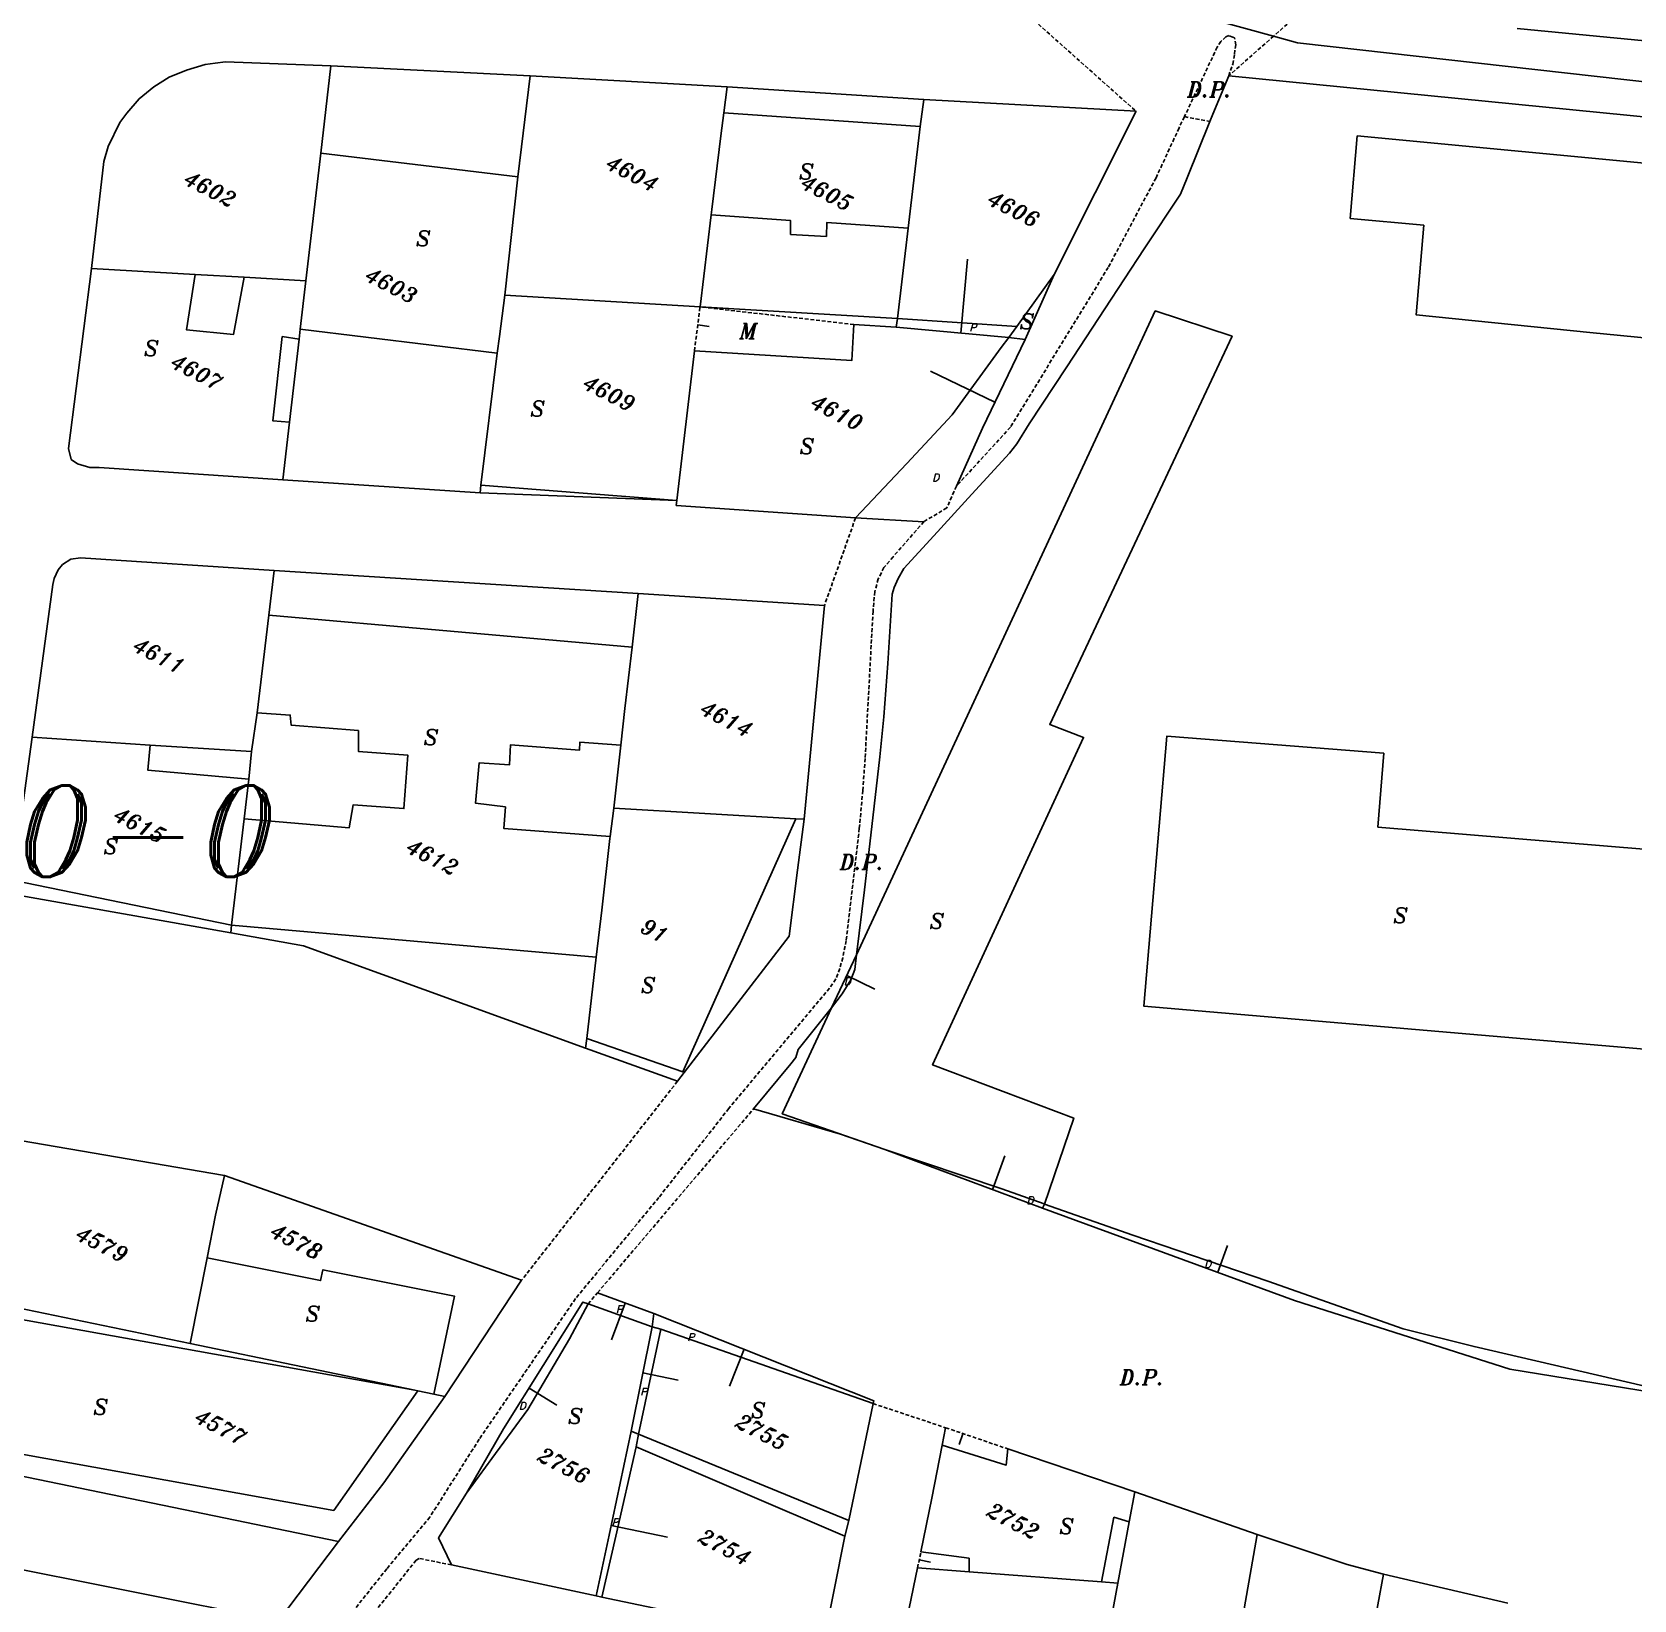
# Model space of a CAD drawing. Extents: x -334462 to -332769, y -29481 to -26664.
# Drawn here: x -334092.9 to -333987.7, y -28475.5 to -28372.5 of the extents above; entities that cross this region are included whole.
import ezdxf
from ezdxf.enums import TextEntityAlignment as Align

# ---------------------------------------------------------------- set-up
doc = ezdxf.new("R2010")
doc.units = 0
doc.header["$MEASUREMENT"] = 0
doc.linetypes.add('HIDDEN', pattern=[0.375, 0.25, -0.125])
for name, color, linetype in [('18', 7, 'CONTINUOUS'), ('DP$DIVIDING$LINE', 7, 'CONTINUOUS'), ('EASEMENT$BOUNDA$', 7, 'CONTINUOUS'), ('ENC$$ST$$A$$TEXT', 7, 'CONTINUOUS'), ('ENCRO$$AREA$TEXT', 7, 'CONTINUOUS'), ('ENCROACHED$WALL', 7, 'CONTINUOUS'), ('MAP$SHEET$BOUND$', 7, 'CONTINUOUS'), ('PARCEL$BOUNDARY', 7, 'CONTINUOUS'), ('PARCEL$NUMBER', 7, 'CONTINUOUS'), ('STRUC$$FOOTPRINT', 7, 'CONTINUOUS')]:
    doc.layers.add(name, color=color, linetype=linetype)
doc.styles.add('ITALICT', font='ITALICT', dxfattribs={"height": 0.2})

msp = doc.modelspace()

# ---------------------------------------------------------------- linework, layer by layer
at = {"layer": '18', "color": 1, "linetype": 'Continuous'}
for p, q in [((-334049.21, -28391.75), (-334048.47, -28391.85)), ((-334031.8, -28464.57), (-334032.04, -28465.28)), ((-334034.66, -28472.85), (-334033.93, -28473))]:
    msp.add_line(p, q, dxfattribs=at)
at = {"layer": 'DP$DIVIDING$LINE', "color": 30, "linetype": 'HIDDEN'}
for p, q in [((-334030.2, -28369.01), (-334020.42, -28377.73)), ((-334009.09, -28370.76), (-334011.39, -28372.79)), ((-334011.39, -28372.79), (-334014.34, -28375.4)), ((-334038.85, -28404.43), (-334040.89, -28410.19)), ((-334050.54, -28441.43), (-334060.78, -28454.49))]:
    msp.add_line(p, q, dxfattribs=at)
at = {"layer": 'DP$DIVIDING$LINE', "color": 2, "linetype": 'HIDDEN'}
for p, q in [((-334017.25, -28378.08), (-334015.57, -28378.39)), ((-334055.79, -28455.31), (-334045.54, -28443.23)), ((-334056.41, -28456.05), (-334055.79, -28455.31)), ((-334037.7, -28462.59), (-334032.93, -28464.18))]:
    msp.add_line(p, q, dxfattribs=at)
for points in [[(-334014.34, -28375.4), (-334014.07, -28374.64), (-334013.96, -28373.97), (-334013.88, -28373.36), (-334013.96, -28372.91), (-334014.07, -28372.87), (-334014.34, -28372.76), (-334014.52, -28372.84), (-334014.86, -28373.14), (-334015.09, -28373.51), (-334017.25, -28378.08)], [(-334017.25, -28378.08), (-334017.6, -28378.82), (-334019.11, -28382.09), (-334022.25, -28387.98), (-334028.67, -28398.47), (-334032.22, -28402.34)], [(-334032.22, -28402.34), (-334032.85, -28403.77), (-334034.36, -28404.68)], [(-334034.36, -28404.68), (-334036.38, -28406.98), (-334036.98, -28407.69), (-334037.36, -28408.44), (-334037.58, -28409.27), (-334037.7, -28410.55), (-334038.22, -28420.22), (-334038.37, -28422.33), (-334038.6, -28424.81), (-334039.46, -28432.19), (-334039.69, -28433.31), (-334039.88, -28434.03), (-334040.14, -28434.71), (-334040.55, -28435.31), (-334047.17, -28443.21), (-334051.77, -28449.06), (-334057.24, -28455.7), (-334063.57, -28464.94), (-334066.81, -28470.05), (-334069.63, -28473.44), (-334074.68, -28479.78)], [(-334065.38, -28473.19), (-334067.52, -28472.76), (-334067.71, -28472.88), (-334069.81, -28475.51), (-334071.85, -28477.95)]]:
    msp.add_lwpolyline(points, dxfattribs=at)
at = {"layer": 'EASEMENT$BOUNDA$', "color": 3, "linetype": 'HIDDEN'}
msp.add_line((-334038.96, -28391.73), (-334049.06, -28390.57), dxfattribs=at)
at = {"layer": 'ENC$$ST$$A$$TEXT', "color": 1, "linetype": 'Continuous'}
for p, q in [((-334029.7, -28396.83), (-334033.92, -28394.79)), ((-334039.43, -28434.49), (-334037.59, -28435.37)), ((-334029.84, -28448.48), (-334029.05, -28446.32)), ((-334046.17, -28459.03), (-334047.12, -28461.44)), ((-334052.82, -28460.58), (-334050.5, -28461.05)), ((-334060.28, -28461.57), (-334058.47, -28462.7))]:
    msp.add_line(p, q, dxfattribs=at)
at = {"layer": 'ENCRO$$AREA$TEXT', "color": 5, "linetype": 'Continuous'}
for p, q in [((-334031.93, -28392.29), (-334031.49, -28387.43)), ((-334015.06, -28453.97), (-334014.41, -28452.21)), ((-334053.97, -28455.99), (-334054.87, -28458.41)), ((-334054.9, -28470.59), (-334051.2, -28471.37))]:
    msp.add_line(p, q, dxfattribs=at)
at = {"layer": 'ENCROACHED$WALL', "color": 5, "linetype": 'Continuous'}
for p, q in [((-334036.17, -28391.9), (-334036.09, -28391.33)), ((-334052.1, -28456.68), (-334055.79, -28455.31))]:
    msp.add_line(p, q, dxfattribs=at)
msp.add_lwpolyline([(-333935.24, -28468.2), (-333947.71, -28468), (-333958.96, -28467.24), (-333967.72, -28466.12), (-333969.89, -28465.96), (-333976.55, -28464.19), (-333983.64, -28462.33), (-333995.88, -28460.33), (-334010.02, -28455.82), (-334026.56, -28449.75)], dxfattribs=at)
at = {"layer": 'MAP$SHEET$BOUND$', "color": 6, "linetype": 'Continuous'}
for points in [[(-334011.39, -28372.79), (-334016.92, -28371.28), (-334019.15, -28370.67), (-334053.1, -28361.56)], [(-333894.82, -28385.83), (-333919.94, -28382.9), (-333962.66, -28378.53), (-334009.82, -28373.23), (-334011.39, -28372.79)]]:
    msp.add_lwpolyline(points, dxfattribs=at)
at = {"layer": 'PARCEL$BOUNDARY', "color": 7, "linetype": 'Continuous'}
for p, q in [((-334073.97, -28380.47), (-334073.31, -28374.74)), ((-334073.31, -28374.74), (-334060.22, -28375.41)), ((-334061.03, -28382.04), (-334060.22, -28375.41)), ((-334060.22, -28375.41), (-334047.29, -28376.13)), ((-334047.51, -28377.82), (-334047.29, -28376.13)), ((-334047.29, -28376.13), (-334034.37, -28376.95)), ((-334034.61, -28378.72), (-334034.37, -28376.95)), ((-334020.42, -28377.73), (-334034.37, -28376.95)), ((-334025.81, -28388.44), (-334020.42, -28377.73)), ((-334035.39, -28385.41), (-334034.61, -28378.72)), ((-334074.95, -28388.86), (-334073.97, -28380.47)), ((-334061.89, -28389.8), (-334061.03, -28382.04)), ((-334049.06, -28390.57), (-334048.34, -28384.53)), ((-334036.09, -28391.33), (-334035.39, -28385.41)), ((-334082.22, -28388.44), (-334089.02, -28388.06)), ((-334079.01, -28388.63), (-334082.22, -28388.44)), ((-334074.95, -28388.86), (-334079.01, -28388.63)), ((-334028.25, -28391.86), (-334025.81, -28388.44)), ((-334074.95, -28388.86), (-334075.32, -28392.04)), ((-334049.06, -28390.57), (-334061.89, -28389.8)), ((-334049.06, -28390.57), (-334036.09, -28391.33)), ((-334036.09, -28391.33), (-334028.25, -28391.86)), ((-334028.79, -28392.58), (-334028.25, -28391.86)), ((-334075.39, -28392.69), (-334076.03, -28398.15)), ((-334075.32, -28392.04), (-334075.39, -28392.69)), ((-334063.45, -28402.28), (-334062.38, -28393.62)), ((-334050.58, -28403.28), (-334049.43, -28393.46)), ((-334076.03, -28398.15), (-334076.47, -28401.93)), ((-334076.47, -28401.93), (-334063.51, -28402.79)), ((-334063.51, -28402.79), (-334063.45, -28402.28)), ((-334063.51, -28402.79), (-334050.58, -28403.28)), ((-334077.38, -28410.81), (-334077.03, -28407.89)), ((-334077.03, -28407.89), (-334053.13, -28409.39)), ((-334053.53, -28412.91), (-334053.13, -28409.39)), ((-334040.89, -28410.19), (-334053.13, -28409.39)), ((-334042.23, -28424.22), (-334040.89, -28410.19)), ((-334078.16, -28417.24), (-334077.38, -28410.81)), ((-334078.52, -28419.77), (-334078.16, -28417.24)), ((-334094.22, -28428.23), (-334092.92, -28418.83)), ((-334092.92, -28418.83), (-334085.18, -28419.36)), ((-334085.18, -28419.36), (-334078.52, -28419.77)), ((-334078.7, -28421.59), (-334078.52, -28419.77)), ((-334054.73, -28423.49), (-334054.27, -28419.36)), ((-334079, -28424.2), (-334078.7, -28421.59)), ((-334079.83, -28431.18), (-334079, -28424.2)), ((-334054.97, -28425.36), (-334054.73, -28423.49)), ((-334054.73, -28423.49), (-334042.76, -28424.19)), ((-334042.76, -28424.19), (-334042.23, -28424.22)), ((-334079.89, -28431.68), (-334079.83, -28431.18)), ((-334056.5, -28438.62), (-334055.88, -28433.27)), ((-334056.58, -28439.26), (-334056.5, -28438.62)), ((-334056.58, -28439.26), (-334050.54, -28441.43)), ((-334080.3, -28447.62), (-334096.03, -28444.92)), ((-334060.78, -28454.49), (-334080.3, -28447.62)), ((-334082.54, -28458.65), (-334081.43, -28453.03)), ((-334065.83, -28462.12), (-334060.78, -28454.49)), ((-334097.42, -28455.58), (-334082.54, -28458.65)), ((-334052.21, -28457.55), (-334056.41, -28456.05)), ((-334051.64, -28457.71), (-334053.1, -28464.6)), ((-334051.64, -28457.71), (-334052.21, -28457.55)), ((-334051.64, -28457.71), (-334037.7, -28462.59)), ((-334067.79, -28461.71), (-334082.54, -28458.65)), ((-334066.55, -28461.97), (-334067.6, -28461.75)), ((-334065.83, -28462.12), (-334066.55, -28461.97)), ((-334039.3, -28470.27), (-334037.7, -28462.59)), ((-334033.16, -28465.33), (-334032.93, -28464.18)), ((-334053.1, -28464.6), (-334053.26, -28465.44)), ((-334053.26, -28465.44), (-334039.55, -28471.29)), ((-334028.84, -28465.57), (-334020.51, -28468.39)), ((-334020.88, -28470.36), (-334020.51, -28468.39)), ((-334020.51, -28468.39), (-334012.46, -28471.2)), ((-334039.55, -28471.29), (-334039.3, -28470.27)), ((-334021.62, -28474.38), (-334020.88, -28470.36)), ((-334076.74, -28476.86), (-334072.8, -28471.66)), ((-334012.46, -28471.2), (-334014.72, -28483.93)), ((-334065.38, -28473.19), (-334055.89, -28475.22)), ((-334034.78, -28473.39), (-334031.39, -28473.64)), ((-334031.39, -28473.64), (-334022.69, -28474.29)), ((-334006.39, -28485.74), (-334004.17, -28473.8)), ((-334004.17, -28473.8), (-333996, -28475.71)), ((-334021.62, -28474.38), (-334023.06, -28482.06)), ((-334022.69, -28474.29), (-334021.62, -28474.38)), ((-334055.89, -28475.22), (-334055.51, -28475.3))]:
    msp.add_line(p, q, dxfattribs=at)
at = {"layer": 'PARCEL$BOUNDARY', "color": 2, "linetype": 'HIDDEN'}
for p, q in [((-334049.43, -28393.46), (-334049.06, -28390.57)), ((-334032.93, -28464.18), (-334028.84, -28465.57)), ((-334034.78, -28473.39), (-334034.55, -28472.32))]:
    msp.add_line(p, q, dxfattribs=at)
at = {"layer": 'PARCEL$BOUNDARY', "color": 7, "linetype": 'Continuous'}
for points in [[(-333995.39, -28372.29), (-333987, -28373.1), (-333986.08, -28365.52)], [(-334073.31, -28374.74), (-334080.22, -28374.47), (-334080.9, -28374.57), (-334081.57, -28374.66), (-334082.79, -28375.02), (-334083.92, -28375.48), (-334084.93, -28376.13), (-334085.9, -28376.9), (-334086.7, -28377.86), (-334087.18, -28378.47), (-334087.93, -28380.03), (-334088.21, -28381.02), (-334089.02, -28388.06)], [(-334015.57, -28378.39), (-334015.38, -28377.92), (-334014.34, -28375.4)], [(-333896.39, -28387.6), (-333899.37, -28386.77), (-334014.34, -28375.4)], [(-334048.34, -28384.53), (-334048.29, -28384.18), (-334047.69, -28379.33), (-334047.51, -28377.82)], [(-334038.78, -28433.12), (-334038.26, -28428.85), (-334037.78, -28424.69), (-334037.25, -28420.12), (-334037, -28417.49), (-334036.73, -28413.99), (-334036.45, -28409.43), (-334036.32, -28409.01), (-334036.06, -28408.4), (-334035.67, -28407.76), (-334033.71, -28405.61), (-334031.22, -28402.87), (-334028.73, -28400.17), (-334028.26, -28399.56), (-334027.44, -28398.26), (-334024.97, -28394.51), (-334022.48, -28390.7), (-334019.9, -28386.77), (-334017.51, -28383.17), (-334017.07, -28382.1), (-334015.57, -28378.39)], [(-334089.02, -28388.06), (-334090.54, -28399.88), (-334090.36, -28400.59), (-334089.94, -28400.88), (-334089.14, -28401.13), (-334088.52, -28401.12), (-334076.47, -28401.93)], [(-334062.38, -28393.62), (-334062.24, -28392.51), (-334061.89, -28389.8)], [(-334038.85, -28404.43), (-334035.48, -28400.86), (-334032.51, -28397.67), (-334029.28, -28393.25), (-334028.79, -28392.58)], [(-334038.85, -28404.43), (-334050.62, -28403.61), (-334050.58, -28403.28)], [(-334092.92, -28418.83), (-334091.57, -28408.81), (-334091.49, -28408.4), (-334091.22, -28407.83), (-334090.94, -28407.5), (-334090.39, -28407.15), (-334089.76, -28407.05), (-334077.03, -28407.89)], [(-334054.27, -28419.36), (-334054, -28416.95), (-334053.53, -28412.91)], [(-334050.54, -28441.43), (-334043.2, -28431.9), (-334042.66, -28427.57), (-334042.23, -28424.22)], [(-334055.88, -28433.27), (-334055.52, -28430.2), (-334054.98, -28425.49), (-334054.97, -28425.36)], [(-334079.89, -28431.68), (-334094.34, -28429.12), (-334094.22, -28428.23)], [(-334079.89, -28431.68), (-334075.11, -28432.54), (-334056.58, -28439.26)], [(-334040.43, -28436.6), (-334039.72, -28435.69), (-334039.15, -28434.76), (-334038.9, -28434.08), (-334038.78, -28433.12)], [(-334045.54, -28443.23), (-334043.09, -28440.29), (-334042.77, -28439.86), (-334042.61, -28439.33), (-334041.13, -28437.49), (-334040.43, -28436.6)], [(-334045.54, -28443.23), (-334039.84, -28444.91), (-334036.92, -28445.9)], [(-334036.92, -28445.9), (-334029.25, -28448.5), (-334026.46, -28449.48), (-334026.44, -28449.49)], [(-334081.43, -28453.03), (-334080.88, -28450.22), (-334080.3, -28447.62)], [(-334026.44, -28449.49), (-334020.64, -28451.53), (-334011.78, -28454.56), (-334002.88, -28457.68), (-333998.22, -28458.85), (-333986.07, -28461.66), (-333981.36, -28462.8), (-333976.35, -28464.08), (-333972.86, -28464.98), (-333960.4, -28466.39), (-333956.24, -28466.91), (-333952.06, -28467.34), (-333951.93, -28467.34), (-333947.72, -28467.49), (-333942.33, -28467.61), (-333937.29, -28467.67), (-333934.9, -28467.76)], [(-334097.42, -28455.58), (-334098.49, -28464.21), (-334098.23, -28465.03), (-334097.97, -28465.57), (-334097.39, -28466.2), (-334096.92, -28466.52), (-334096.45, -28466.72), (-334095.95, -28466.88), (-334072.8, -28471.66)], [(-334056.41, -28456.05), (-334057.63, -28458.33), (-334060.38, -28462.99), (-334062.73, -28466.21), (-334064.39, -28468.47)], [(-334072.8, -28471.66), (-334069.82, -28467.79), (-334065.83, -28462.12)], [(-334067.6, -28461.75), (-334067.6, -28461.75), (-334067.79, -28461.71)], [(-334053.26, -28465.44), (-334054.6, -28471.3), (-334055.51, -28475.3)], [(-334034.55, -28472.32), (-334033.83, -28468.8), (-334033.16, -28465.33)], [(-334064.39, -28468.47), (-334066.23, -28471.4), (-334065.38, -28473.19)], [(-334039.55, -28471.29), (-334040.96, -28478.34), (-334055.51, -28475.3)], [(-334012.46, -28471.2), (-334006.56, -28473.16), (-334004.17, -28473.8)], [(-334100.47, -28478.94), (-334099.74, -28474.99), (-334099.2, -28474.01), (-334098.69, -28473.54), (-334098.16, -28473.28), (-334097.37, -28473), (-334096.89, -28472.86), (-334096.08, -28473.01), (-334076.74, -28476.86)], [(-334034.78, -28473.39), (-334036.01, -28479.31), (-334023.06, -28482.06)]]:
    msp.add_lwpolyline(points, dxfattribs=at)
at = {"layer": 'STRUC$$FOOTPRINT', "color": 1, "linetype": 'Continuous'}
for p, q in [((-334034.61, -28378.72), (-334047.51, -28377.82)), ((-334061.03, -28382.04), (-334073.97, -28380.47)), ((-334001.52, -28385.2), (-334006.36, -28384.77)), ((-334027.71, -28392.72), (-334025.81, -28388.44)), ((-334036.17, -28391.9), (-334038.96, -28391.73)), ((-334075.32, -28392.04), (-334062.38, -28393.62)), ((-334028.79, -28392.58), (-334036.17, -28391.9)), ((-334028.79, -28392.58), (-334027.71, -28392.72)), ((-334063.45, -28402.28), (-334050.58, -28403.28)), ((-334034.36, -28404.68), (-334038.85, -28404.43)), ((-334053.53, -28412.91), (-334077.38, -28410.81)), ((-334004.54, -28424.74), (-334004.15, -28419.88)), ((-334079.83, -28431.18), (-334094.22, -28428.23)), ((-334079.83, -28431.18), (-334055.88, -28433.27)), ((-334038.78, -28433.12), (-334040.43, -28436.6)), ((-334036.92, -28445.9), (-334026.56, -28449.75)), ((-334026.44, -28449.49), (-334026.56, -28449.75)), ((-334052.1, -28456.68), (-334052.21, -28457.55)), ((-334053.59, -28464.4), (-334052.21, -28457.55)), ((-334053.59, -28464.4), (-334053.1, -28464.6)), ((-334053.1, -28464.6), (-334039.3, -28470.27))]:
    msp.add_line(p, q, dxfattribs=at)
for points in [[(-334006.36, -28384.77), (-334005.9, -28379.35), (-333952.74, -28384.4), (-333953.9, -28395.85), (-333990.63, -28392.26), (-334002.03, -28391.09), (-334001.52, -28385.2)], [(-334048.34, -28384.53), (-334043.12, -28384.91), (-334043.12, -28385.81), (-334040.76, -28385.95), (-334040.73, -28385.03), (-334035.39, -28385.41)], [(-334079.01, -28388.63), (-334079.7, -28392.38), (-334082.79, -28392.08), (-334082.22, -28388.44)], [(-334038.96, -28391.73), (-334039.1, -28394.1), (-334049.43, -28393.46)], [(-334026.44, -28449.49), (-334024.52, -28443.84), (-334033.79, -28440.35), (-334023.87, -28418.85), (-334026.09, -28418), (-334014.12, -28392.5), (-334019.16, -28390.84), (-334038.78, -28433.12)], [(-334076.03, -28398.15), (-334077.13, -28398.05), (-334076.5, -28392.52), (-334075.39, -28392.69)], [(-334032.22, -28402.34), (-334030.52, -28398.53), (-334027.71, -28392.72)], [(-334078.16, -28417.24), (-334075.98, -28417.38), (-334075.91, -28418.05), (-334071.5, -28418.4), (-334071.49, -28419.78), (-334068.26, -28420.01), (-334068.51, -28423.52), (-334071.85, -28423.28), (-334072.1, -28424.78), (-334079, -28424.2)], [(-334054.97, -28425.36), (-334061.94, -28424.83), (-334061.84, -28423.41), (-334063.8, -28423.17), (-334063.57, -28420.52), (-334061.58, -28420.65), (-334061.51, -28419.33), (-334056.98, -28419.69), (-334056.95, -28419.15), (-334054.27, -28419.36)], [(-334004.15, -28419.88), (-334018.4, -28418.76), (-334019.92, -28436.49), (-333981.92, -28439.75), (-333980.98, -28426.69), (-334004.54, -28424.74)], [(-334078.7, -28421.59), (-334085.34, -28420.99), (-334085.18, -28419.36)], [(-334056.5, -28438.62), (-334050.2, -28440.81), (-334042.76, -28424.19)], [(-334040.43, -28436.6), (-334043.66, -28443.56), (-334036.92, -28445.9)], [(-334066.55, -28461.97), (-334065.18, -28455.54), (-334073.83, -28453.8), (-334073.98, -28454.52), (-334081.43, -28453.03)], [(-334064.39, -28468.47), (-334061.96, -28464.26), (-334056.76, -28455.93), (-334056.41, -28456.05)], [(-334067.6, -28461.75), (-334073.12, -28469.61), (-334096.77, -28465.34), (-334095.22, -28456.79), (-334067.79, -28461.71)], [(-334037.7, -28462.59), (-334037.65, -28462.41), (-334052.1, -28456.68)], [(-334055.89, -28475.22), (-334055.04, -28471.23), (-334053.59, -28464.4)], [(-334033.16, -28465.33), (-334028.95, -28466.63), (-334028.84, -28465.57)], [(-334022.69, -28474.29), (-334021.88, -28470.06), (-334020.88, -28470.36)], [(-334034.55, -28472.32), (-334031.39, -28472.75), (-334031.39, -28473.64)]]:
    msp.add_lwpolyline(points, dxfattribs=at)

# ---------------------------------------------------------------- texts
at = {"layer": 'DP$DIVIDING$LINE', "color": 4, "linetype": 'Continuous', "style": 'ITALICT'}
for p in [(-334015.6, -28376.3), (-334038.43, -28427.03)]:
    msp.add_text('D.P.', height=1, dxfattribs=at).set_placement(p, align=Align.MIDDLE)
at = {"layer": 'DP$DIVIDING$LINE', "color": 2, "linetype": 'Continuous', "style": 'ITALICT'}
msp.add_text('D.P.', height=1, dxfattribs=at).set_placement((-334020.03, -28460.87), align=Align.MIDDLE)
at = {"layer": 'EASEMENT$BOUNDA$', "color": 3, "linetype": 'Continuous', "style": 'ITALICT'}
msp.add_text('M', height=1, dxfattribs=at).set_placement((-334045.86, -28392.16), align=Align.MIDDLE)
at = {"layer": 'ENC$$ST$$A$$TEXT', "color": 1, "linetype": 'Continuous', "style": 'ITALICT'}
for s, p in [('D', (-334033.59, -28401.78)), ('D', (-334039.4, -28434.86)), ('D', (-334027.39, -28449.24)), ('P', (-334049.67, -28458.24)), ('P', (-334052.77, -28461.82)), ('D', (-334060.74, -28462.74))]:
    msp.add_text(s, height=0.5, dxfattribs=at).set_placement(p, align=Align.MIDDLE)
at = {"layer": 'ENCRO$$AREA$TEXT', "color": 5, "linetype": 'Continuous', "style": 'ITALICT'}
for s, p in [('P', (-334031.15, -28391.93)), ('D', (-334015.73, -28453.43)), ('P', (-334054.36, -28456.41)), ('P', (-334054.64, -28470.38))]:
    msp.add_text(s, height=0.5, dxfattribs=at).set_placement(p, align=Align.MIDDLE)
at = {"layer": 'MAP$SHEET$BOUND$', "color": 6, "linetype": 'Continuous', "style": 'ITALICT'}
msp.add_text('232001-00-010-0', height=6, dxfattribs=at).set_placement((-334119, -28425), align=Align.MIDDLE)
at = {"layer": 'PARCEL$NUMBER', "color": 7, "linetype": 'Continuous', "style": 'ITALICT'}
for s, p in [('4604', (-334053.52, -28381.79)), ('4602', (-334081.24, -28382.82)), ('4605', (-334040.72, -28383.07)), ('4606', (-334028.46, -28384.14)), ('4603', (-334069.34, -28389.14)), ('4607', (-334082.11, -28394.84)), ('4609', (-334055.03, -28396.23)), ('4610', (-334040.07, -28397.49)), ('4611', (-334084.59, -28413.46)), ('4614', (-334047.33, -28417.61)), ('4615', (-334085.86, -28424.59)), ('4612', (-334066.64, -28426.69)), ('91', (-334052.04, -28431.54)), ('4579', (-334088.34, -28452.11)), ('4578', (-334075.57, -28451.93)), ('4577', (-334080.53, -28464.12)), ('2755', (-334045, -28464.46)), ('2756', (-334058, -28466.66)), ('2752', (-334028.49, -28470.3)), ('2754', (-334047.44, -28472.01))]:
    msp.add_text(s, height=1, rotation=332.7705, dxfattribs=at).set_placement(p, align=Align.MIDDLE)
at = {"layer": 'STRUC$$FOOTPRINT', "color": 1, "linetype": 'Continuous', "style": 'ITALICT'}
for p in [(-334042.07, -28381.68), (-334067.23, -28386.07), (-334027.58, -28391.52), (-334085.09, -28393.28), (-334059.72, -28397.25), (-334042.03, -28399.72), (-334066.72, -28418.83), (-334087.75, -28426), (-334033.5, -28430.9), (-334003.05, -28430.53), (-334052.46, -28435.11), (-334074.49, -28456.69), (-334088.42, -28462.81), (-334057.24, -28463.41), (-334045.24, -28463.03), (-334024.98, -28470.64)]:
    msp.add_text('S', height=1, dxfattribs=at).set_placement(p, align=Align.MIDDLE)

doc.saveas('drawing.dxf')
